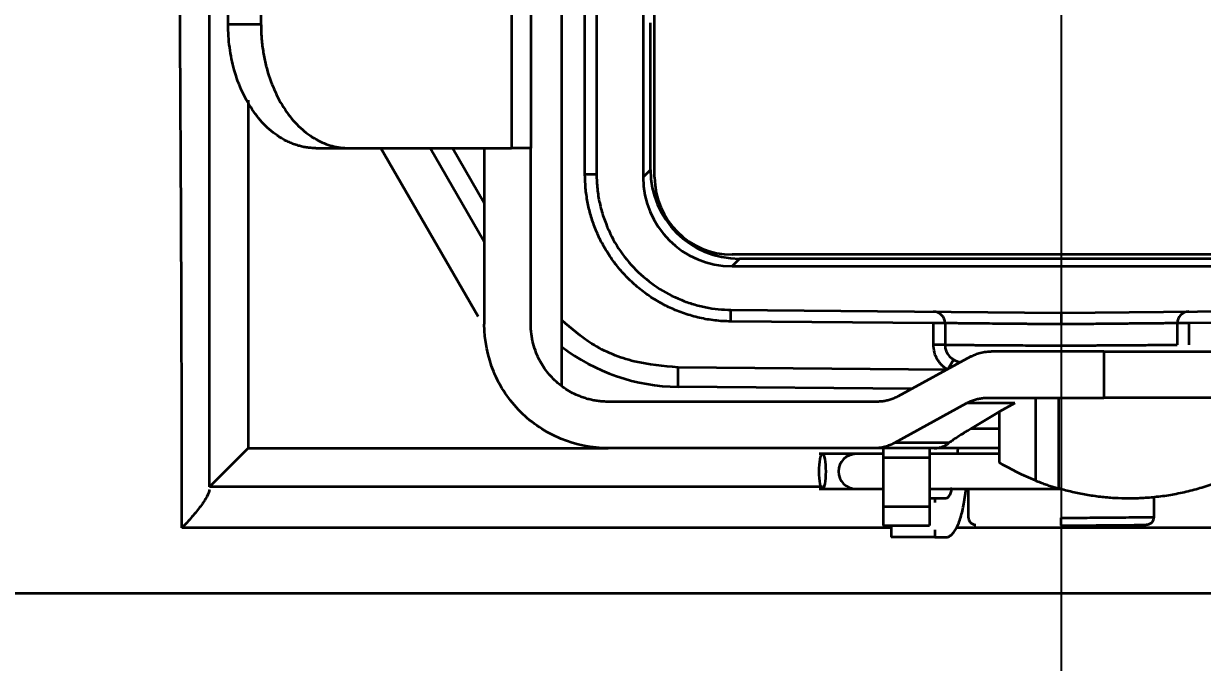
# Model space of a CAD drawing. Header units: millimetres. Extents: x 116 to 166, y 85 to 196.
# Drawn here: x 151.973 to 155.018, y 91.343 to 92.994 of the extents above; entities that cross this region are included whole.
import ezdxf

# ---------------------------------------------------------------- set-up
doc = ezdxf.new("R2010")
doc.units = ezdxf.units.MM
doc.layers.add('SLD-0', color=179, linetype='Continuous')
doc.layers.add('标注层', color=7, linetype='Continuous')
doc.styles.add('SLDTEXTSTYLE1', font='GOTHIC.TTF', dxfattribs={"width": 0.79431})
doc.styles.add('SLDTEXTSTYLE2', font='GOTHIC.TTF', dxfattribs={"width": 0.913})
doc.dimstyles.new('SLDDIMSTYLE0', dxfattribs={"dimtxt": 2.5, "dimasz": 3.5, "dimexe": 0, "dimexo": 0.0625, "dimgap": 0.625, "dimtad": 2, "dimlfac": 10, "dimrnd": 1e-09, "dimzin": 12, "dimdsep": 46, "dimtxsty": 'SLDTEXTSTYLE1', "dimblk1": 'NONE', "dimblk2": 'NONE', "dimsah": 1, "dimcen": 0.09, "dimadec": 0, "dimazin": 3, "dimtfac": 1, "dimtofl": 0, "dimtmove": 0, "dimatfit": 3, "dimldrblk": 'NONE', "dimfxl": 0, "dimfrac": 2, "dimtolj": 1, "dimtzin": 12, "dimarcsym": 0})

# ---------------------------------------------------------------- blocks, each defined once
blk = doc.blocks.new('_D_6')
at = {"layer": '标注层'}
for p, q in [((140.2384, 108.0369), (140.2384, 85.2751)), ((154.6534, 93.8219), (154.6534, 85.2751)), ((154.6534, 85.7751), (140.2384, 85.7751))]:
    blk.add_line(p, q, dxfattribs=at)
for points in [[(140.2384, 85.7751), (142.2384, 85.5251), (142.2384, 86.0251)], [(154.6534, 85.7751), (152.6534, 86.0251), (152.6534, 85.5251)]]:
    blk.add_solid(points, dxfattribs=at)
at = {"layer": '标注层', "insert": (143.1386, 88.9978), "char_height": 2.5, "attachment_point": 1, "style": 'SLDTEXTSTYLE2'}
blk.add_mtext('144.15', dxfattribs=at)
blk = doc.blocks.new('_NONE')

msp = doc.modelspace()

# ---------------------------------------------------------------- linework, layer by layer
at = {"layer": 'SLD-0', "color": 179, "linetype": 'Continuous', "lineweight": 35}
for p, q in [((152.4534, 91.7969), (152.4534, 94.9969)), ((153.3634, 92.0565), (153.3634, 94.8374)), ((153.4234, 92.6043), (153.4234, 94.2894)), ((153.4534, 94.2894), (153.4534, 92.6043)), ((153.5734, 94.2969), (153.5734, 92.5969)), ((153.2336, 94.2219), (153.2336, 92.6719)), ((153.2834, 94.2219), (153.2834, 92.6719)), ((152.5017, 92.9919), (152.5017, 93.9019)), ((152.5865, 93.9019), (152.5865, 92.9919)), ((153.6034, 92.5969), (153.6034, 93.0266)), ((152.5017, 92.9919), (152.5865, 92.9919)), ((153.5926, 92.6161), (153.5926, 92.9956)), ((152.7279, 92.6719), (152.8128, 92.6719)), ((152.8128, 92.6719), (153.2336, 92.6719)), ((153.1477, 92.2369), (152.8965, 92.6719)), ((153.1634, 92.4295), (153.0235, 92.6719)), ((153.1634, 92.6719), (153.1634, 92.2169)), ((153.2834, 92.2169), (153.2834, 92.6719)), ((153.4234, 92.6043), (153.4534, 92.6043)), ((153.5734, 92.5969), (153.5926, 92.6161)), ((155.5034, 92.3969), (153.8034, 92.3969)), ((153.8226, 92.3861), (153.8034, 92.3669)), ((153.8034, 92.3669), (155.5034, 92.3669)), ((155.4842, 92.3861), (153.8226, 92.3861)), ((153.8001, 92.2243), (153.8004, 92.2543)), ((153.8004, 92.2543), (154.6534, 92.2469)), ((154.6534, 92.2469), (155.5065, 92.2543)), ((154.3234, 92.2197), (153.8001, 92.2243)), ((154.3234, 92.1641), (154.3234, 92.2197)), ((154.3534, 92.2197), (154.3534, 92.1641)), ((154.9534, 92.2197), (154.9534, 92.1641)), ((155.5067, 92.2243), (154.9834, 92.2197)), ((154.9834, 92.2197), (154.9834, 92.1641)), ((154.3534, 92.1641), (154.3234, 92.1641)), ((154.7634, 92.1469), (154.4726, 92.1469)), ((154.7634, 92.1469), (154.7634, 92.0269)), ((154.4199, 92.1335), (154.2314, 92.0303)), ((154.2679, 92.0502), (153.6637, 92.0555)), ((154.4614, 92.0269), (154.7634, 92.0269)), ((154.5871, 92.0269), (154.5871, 91.8133)), ((154.647, 91.7927), (154.647, 92.0269)), ((154.1787, 92.0169), (153.4834, 92.0169)), ((154.2228, 91.9103), (154.4092, 92.0135)), ((154.5336, 92.0135), (154.4092, 92.0135)), ((154.4198, 91.9469), (154.4934, 91.9912)), ((154.5336, 92.0135), (154.4934, 91.9912)), ((154.4934, 91.9912), (154.4934, 91.9469)), ((154.4934, 91.9469), (154.4198, 91.9469)), ((154.4934, 91.9469), (154.4934, 91.8598)), ((154.3635, 91.9103), (154.2228, 91.9103)), ((152.4534, 91.7969), (152.5534, 91.8969)), ((154.1706, 91.8969), (153.4834, 91.8969)), ((154.1234, 91.8819), (154.0282, 91.8819)), ((154.1934, 91.8819), (154.1234, 91.8819)), ((154.3253, 91.8969), (154.1706, 91.8969)), ((154.3134, 91.8723), (154.1934, 91.8723)), ((154.1934, 91.8723), (154.1934, 91.7461)), ((154.4934, 91.8819), (154.3134, 91.8819)), ((154.3134, 91.8723), (154.3134, 91.7461)), ((154.4934, 91.8969), (154.3253, 91.8969)), ((154.3869, 91.8969), (154.3845, 91.8819)), ((154.0366, 91.7969), (152.4534, 91.7969)), ((154.0282, 91.7919), (154.1234, 91.7919)), ((154.1234, 91.7919), (154.1932, 91.7919)), ((154.3134, 91.7919), (154.6515, 91.7919)), ((154.4018, 91.7535), (154.4079, 91.7919)), ((154.4134, 91.7919), (154.4134, 91.7166)), ((154.3274, 91.7669), (154.3134, 91.7669)), ((154.3274, 91.7669), (154.3274, 91.7567)), ((154.3553, 91.7669), (154.3274, 91.7669)), ((154.8934, 91.7166), (154.8934, 91.7712)), ((154.1934, 91.7461), (154.3134, 91.7461)), ((154.1932, 91.6969), (154.3137, 91.6969)), ((154.2146, 91.6969), (154.2146, 91.6669)), ((154.3274, 91.6669), (154.2146, 91.6669)), ((154.3274, 91.6863), (154.3274, 91.6669)), ((154.3274, 91.6669), (154.3553, 91.6669)), ((154.6534, 91.5219), (146.7534, 91.5219)), ((162.5534, 91.5219), (154.6534, 91.5219))]:
    msp.add_line(p, q, dxfattribs=at)
at = {"layer": 'SLD-0', "color": 8, "linetype": 'Continuous', "lineweight": 35}
for p, q in [((152.5534, 92.7963), (152.5534, 91.8969)), ((153.1634, 92.5295), (153.0813, 92.6719)), ((154.3617, 92.1016), (154.3756, 92.1253)), ((154.3578, 92.0994), (153.6642, 92.1055)), ((152.5534, 91.8969), (153.4834, 91.8969)), ((154.2146, 91.6909), (152.3821, 91.6909)), ((156.9247, 91.6909), (154.3824, 91.6909))]:
    msp.add_line(p, q, dxfattribs=at)
at = {"layer": 'SLD-0', "color": 179, "linetype": 'Continuous', "lineweight": 35}
for centre, radius, start, end in [((153.8034, 92.5969), 0.2, 180, 270), ((154.3234, 92.2197), 0.03, 0, 89.5), ((154.9834, 92.2197), 0.03, 90.5, 180), ((153.6681, 92.5555), 0.5, 232.4626, 269.5), ((154.3984, 92.1641), 0.045, 180, 264.3975), ((154.1234, 91.8369), 0.045, 90, 270)]:
    msp.add_arc(centre, radius, start, end, dxfattribs=at)
for centre in [(153.8226, 92.6161), (153.8034, 92.5969)]:
    msp.add_ellipse(centre, major_axis=(-0.1626, -0.1626), ratio=0.999924, start_param=5.497825, end_param=7.068545, dxfattribs=at)
for points, knots in [([(152.3821, 91.6909), (152.3821, 91.7783), (152.382, 91.8655), (152.3818, 92.037), (152.3816, 92.1211), (152.3811, 92.2859), (152.3808, 92.3666), (152.3803, 92.4851), (152.3801, 92.5241), (152.3797, 92.6014), (152.3795, 92.6395), (152.3785, 92.8259), (152.3776, 92.9631), (152.3766, 93.2227), (152.3763, 93.3441), (152.3769, 93.5844), (152.3776, 93.7033), (152.3799, 93.9529), (152.3816, 94.0842), (152.3843, 94.2953), (152.3852, 94.368), (152.3865, 94.4815), (152.3869, 94.52), (152.3877, 94.5987), (152.3881, 94.6389), (152.3899, 94.8418), (152.3909, 95.0103), (152.3913, 95.1843)], [0, 0, 0, 0, 0.0625, 0.0625, 0.125, 0.125, 0.1875, 0.1875, 0.21875, 0.21875, 0.25, 0.25, 0.375, 0.375, 0.5, 0.5, 0.625, 0.625, 0.75, 0.75, 0.8125, 0.8125, 0.84375, 0.84375, 0.875, 0.875, 1, 1, 1, 1]), ([(152.7279, 92.6719), (152.7239, 92.672), (152.7157, 92.6721), (152.7035, 92.6736), (152.6915, 92.6758), (152.6796, 92.6791), (152.6678, 92.6832), (152.6561, 92.6882), (152.634, 92.6997), (152.6028, 92.7224), (152.5669, 92.7641), (152.5374, 92.8149), (152.5199, 92.8629), (152.5103, 92.9025), (152.5053, 92.9318), (152.5022, 92.9616), (152.5019, 92.9818), (152.5017, 92.9919)], [0, 0, 0, 0, 0.034577, 0.068899, 0.103066, 0.137178, 0.171336, 0.20564, 0.24019, 0.370056, 0.500029, 0.629895, 0.759867, 0.820111, 0.879854, 0.939638, 1, 1, 1, 1]), ([(152.5865, 92.9919), (152.5866, 92.9861), (152.5867, 92.9745), (152.5877, 92.9573), (152.5893, 92.9403), (152.5916, 92.9235), (152.5945, 92.9068), (152.5981, 92.8903), (152.6062, 92.859), (152.6223, 92.8149), (152.6517, 92.7641), (152.6876, 92.7224), (152.7216, 92.6977), (152.7496, 92.6841), (152.7703, 92.6771), (152.7914, 92.6727), (152.8057, 92.6721), (152.8128, 92.6719)], [0, 0, 0, 0, 0.034577, 0.068899, 0.103066, 0.137178, 0.171336, 0.20564, 0.24019, 0.370056, 0.500029, 0.629895, 0.759867, 0.820111, 0.879854, 0.939638, 1, 1, 1, 1]), ([(153.2834, 92.6719), (153.2833, 92.6719), (153.2831, 92.6719), (153.2815, 92.6719), (153.2789, 92.6719), (153.2753, 92.6719), (153.2696, 92.6719), (153.2611, 92.6719), (153.2488, 92.6719), (153.2387, 92.6719), (153.2336, 92.6719)], [0, 0, 0, 0, 0.09975, 0.198839, 0.297891, 0.397527, 0.49836, 0.6661, 0.832344, 1, 1, 1, 1]), ([(153.8001, 92.2243), (153.7933, 92.2245), (153.7796, 92.2248), (153.7593, 92.2267), (153.7392, 92.2295), (153.7194, 92.2335), (153.6997, 92.2385), (153.6802, 92.2446), (153.6556, 92.2538), (153.6262, 92.2674), (153.5931, 92.287), (153.5619, 92.31), (153.5331, 92.3363), (153.5071, 92.3654), (153.4843, 92.3968), (153.465, 92.43), (153.4496, 92.4641), (153.4378, 92.4987), (153.4295, 92.5333), (153.4244, 92.5686), (153.4237, 92.5924), (153.4234, 92.6043)], [0, 0, 0, 0, 0.034567, 0.068883, 0.103046, 0.137155, 0.17131, 0.205611, 0.240155, 0.304403, 0.368741, 0.434339, 0.500029, 0.565627, 0.631317, 0.695565, 0.759902, 0.820143, 0.879884, 0.939658, 1, 1, 1, 1]), ([(153.4534, 92.6043), (153.4535, 92.598), (153.4537, 92.5854), (153.4553, 92.5667), (153.4577, 92.5482), (153.4612, 92.5298), (153.4657, 92.5117), (153.4712, 92.4937), (153.4835, 92.4597), (153.5081, 92.4117), (153.5532, 92.3563), (153.6082, 92.3107), (153.6602, 92.2835), (153.7032, 92.2684), (153.735, 92.2605), (153.7675, 92.2555), (153.7894, 92.2547), (153.8004, 92.2543)], [0, 0, 0, 0, 0.03459, 0.068927, 0.103111, 0.137241, 0.171417, 0.205738, 0.240303, 0.370117, 0.500028, 0.629842, 0.759754, 0.820028, 0.879804, 0.939617, 1, 1, 1, 1]), ([(154.6534, 92.2469), (154.6534, 92.2468), (154.6535, 92.2466), (154.6535, 92.2453), (154.6536, 92.2423), (154.6535, 92.2344), (154.6535, 92.2239), (154.6534, 92.2169)], [0, 0, 0, 0, 0.1066493, 0.2192524, 0.3364739, 0.5587003, 1, 1, 1, 1]), ([(153.4834, 91.8969), (153.4415, 91.8969), (153.3997, 91.9052), (153.3223, 91.9373), (153.2868, 91.961), (153.2275, 92.0202), (153.2038, 92.0557), (153.1718, 92.1331), (153.1634, 92.175), (153.1634, 92.2169)], [0, 0, 0, 0, 0.25, 0.25, 0.5, 0.5, 0.75, 0.75, 1, 1, 1, 1]), ([(153.4834, 92.0169), (153.4792, 92.0169), (153.4708, 92.0171), (153.4583, 92.0183), (153.4459, 92.0203), (153.4337, 92.023), (153.4216, 92.0265), (153.4009, 92.034), (153.3728, 92.0485), (153.3411, 92.0745), (153.315, 92.1062), (153.2986, 92.1381), (153.2892, 92.167), (153.2843, 92.1917), (153.2837, 92.2085), (153.2834, 92.2169)], [0, 0, 0, 0, 0.0403222, 0.0803171, 0.1201425, 0.159958, 0.1999236, 0.2401972, 0.3700419, 0.5000573, 0.629902, 0.7599174, 0.8400454, 0.9196463, 1, 1, 1, 1]), ([(154.3534, 92.2197), (154.3534, 92.2197), (154.3532, 92.2197), (154.3524, 92.2197), (154.351, 92.2197), (154.3492, 92.2197), (154.3471, 92.2197), (154.3459, 92.2197), (154.3452, 92.2197), (154.3447, 92.2197), (154.3441, 92.2197), (154.3433, 92.2197), (154.342, 92.2197), (154.3391, 92.2197), (154.3349, 92.2197), (154.3294, 92.2197), (154.3256, 92.2197), (154.3234, 92.2197)], [0, 0, 0, 0, 0.097014, 0.177039, 0.240062, 0.36862, 0.434175, 0.467117, 0.480309, 0.500105, 0.518959, 0.533094, 0.566036, 0.631591, 0.760149, 0.860956, 1, 1, 1, 1]), ([(154.6534, 92.2169), (154.6475, 92.2169), (154.636, 92.217), (154.6193, 92.2172), (154.6038, 92.2173), (154.5895, 92.2175), (154.5763, 92.2176), (154.5642, 92.2177), (154.5533, 92.2178), (154.5435, 92.2179), (154.5254, 92.2181), (154.4997, 92.2183), (154.4682, 92.2186), (154.4404, 92.2189), (154.4164, 92.2191), (154.3963, 92.2193), (154.3802, 92.2195), (154.3679, 92.2196), (154.3595, 92.2197), (154.3544, 92.2197), (154.3537, 92.2197), (154.3534, 92.2197)], [0, 0, 0, 0, 0.037723, 0.073223, 0.106499, 0.137551, 0.166379, 0.192984, 0.217364, 0.23952, 0.259452, 0.34219, 0.422999, 0.501878, 0.578828, 0.653848, 0.726938, 0.798098, 0.867329, 0.93463, 1, 1, 1, 1]), ([(154.9534, 92.2197), (154.9533, 92.2197), (154.9531, 92.2197), (154.9515, 92.2197), (154.9489, 92.2197), (154.9451, 92.2197), (154.9402, 92.2196), (154.934, 92.2195), (154.9266, 92.2195), (154.9179, 92.2194), (154.9079, 92.2193), (154.8966, 92.2192), (154.8839, 92.2191), (154.87, 92.2189), (154.8549, 92.2188), (154.8384, 92.2186), (154.8208, 92.2185), (154.802, 92.2183), (154.7821, 92.2181), (154.7622, 92.2179), (154.741, 92.2177), (154.7169, 92.2175), (154.6871, 92.2172), (154.6652, 92.217), (154.6534, 92.2169)], [0, 0, 0, 0, 0.036893, 0.074453, 0.11268, 0.151574, 0.191135, 0.231364, 0.272259, 0.313822, 0.356052, 0.398949, 0.442513, 0.486744, 0.531643, 0.577208, 0.623441, 0.670341, 0.717908, 0.766142, 0.80795, 0.860865, 0.924883, 1, 1, 1, 1]), ([(154.9834, 92.2197), (154.9819, 92.2197), (154.9791, 92.2197), (154.9754, 92.2197), (154.9714, 92.2197), (154.9678, 92.2197), (154.9649, 92.2197), (154.9636, 92.2197), (154.9628, 92.2197), (154.9622, 92.2197), (154.9616, 92.2197), (154.9609, 92.2197), (154.9598, 92.2197), (154.9577, 92.2197), (154.9556, 92.2197), (154.9538, 92.2197), (154.9536, 92.2197), (154.9534, 92.2197)], [0, 0, 0, 0, 0.097015, 0.17704, 0.240062, 0.36862, 0.434175, 0.467117, 0.480309, 0.500117, 0.518959, 0.533094, 0.566036, 0.631591, 0.760149, 0.860958, 1, 1, 1, 1]), ([(154.3604, 92.0994), (154.3582, 92.1008), (154.3538, 92.1036), (154.3478, 92.1086), (154.3423, 92.1141), (154.3375, 92.1202), (154.3312, 92.13), (154.3249, 92.1445), (154.3239, 92.1575), (154.3234, 92.1641)], [0, 0, 0, 0, 0.101591, 0.201376, 0.300409, 0.399769, 0.500525, 0.748103, 1, 1, 1, 1]), ([(154.3534, 92.1641), (154.3535, 92.1641), (154.3537, 92.1641), (154.3554, 92.1641), (154.3582, 92.164), (154.3623, 92.164), (154.3679, 92.164), (154.3749, 92.1639), (154.3836, 92.1638), (154.3939, 92.1637), (154.406, 92.1636), (154.4199, 92.1635), (154.4357, 92.1634), (154.4533, 92.1633), (154.4727, 92.1632), (154.494, 92.163), (154.517, 92.1628), (154.5416, 92.1627), (154.5678, 92.1625), (154.5953, 92.1623), (154.624, 92.1621), (154.6436, 92.1619), (154.6534, 92.1619)], [0, 0, 0, 0, 0.037169, 0.075688, 0.115559, 0.15678, 0.199352, 0.243275, 0.288549, 0.335173, 0.383148, 0.432473, 0.48315, 0.535176, 0.588553, 0.643281, 0.699358, 0.756786, 0.815565, 0.875693, 0.937172, 1, 1, 1, 1]), ([(154.4199, 92.1335), (154.423, 92.135), (154.4298, 92.1385), (154.4417, 92.1427), (154.4562, 92.1461), (154.4669, 92.1466), (154.4726, 92.1469)], [0, 0, 0, 0, 0.187667, 0.416889, 0.68767, 1, 1, 1, 1]), ([(154.6534, 92.1619), (154.6591, 92.1619), (154.6703, 92.162), (154.687, 92.1621), (154.7034, 92.1622), (154.7195, 92.1623), (154.7351, 92.1625), (154.7504, 92.1626), (154.7651, 92.1627), (154.7794, 92.1628), (154.7931, 92.1629), (154.8063, 92.163), (154.8189, 92.163), (154.831, 92.1631), (154.8425, 92.1632), (154.8534, 92.1633), (154.8636, 92.1634), (154.8733, 92.1634), (154.8824, 92.1635), (154.8909, 92.1636), (154.8987, 92.1636), (154.906, 92.1637), (154.9127, 92.1637), (154.9189, 92.1638), (154.9244, 92.1638), (154.9294, 92.1639), (154.9339, 92.1639), (154.9379, 92.1639), (154.9414, 92.164), (154.9444, 92.164), (154.9469, 92.164), (154.949, 92.164), (154.9507, 92.1641), (154.9519, 92.1641), (154.9528, 92.1641), (154.9533, 92.1641), (154.9534, 92.1641), (154.9534, 92.1641)], [0, 0, 0, 0, 0.036008, 0.071579, 0.106713, 0.141409, 0.175667, 0.209488, 0.242872, 0.275818, 0.308327, 0.340398, 0.372032, 0.403228, 0.433987, 0.464309, 0.494193, 0.523639, 0.552648, 0.58122, 0.609354, 0.63705, 0.66431, 0.691131, 0.717515, 0.743462, 0.768971, 0.794043, 0.818677, 0.842873, 0.866633, 0.889954, 0.912838, 0.935285, 0.957294, 0.978866, 1, 1, 1, 1]), ([(154.7634, 92.1469), (154.7698, 92.1469), (154.7824, 92.1469), (154.8012, 92.1469), (154.8199, 92.1469), (154.8384, 92.1469), (154.8568, 92.1469), (154.8749, 92.1469), (154.8929, 92.1469), (154.9174, 92.1469), (154.9477, 92.1469), (154.9829, 92.1469), (155.0161, 92.1469), (155.0468, 92.1469), (155.0745, 92.1469), (155.0986, 92.1469), (155.1192, 92.1469), (155.1356, 92.1469), (155.1482, 92.1469), (155.1569, 92.1469), (155.1624, 92.1469), (155.1631, 92.1469), (155.1634, 92.1469)], [0, 0, 0, 0, 0.03025, 0.060297, 0.090206, 0.120045, 0.149881, 0.179782, 0.209815, 0.240046, 0.304316, 0.368671, 0.434309, 0.500032, 0.56567, 0.631394, 0.695664, 0.760019, 0.820236, 0.879946, 0.939688, 1, 1, 1, 1]), ([(153.6637, 92.0555), (153.6637, 92.0555), (153.6638, 92.0609), (153.6639, 92.0794), (153.664, 92.0924), (153.6642, 92.1055)], [0, 0, 0, 0, 0.5, 0.5, 1, 1, 1, 1]), ([(154.2314, 92.0303), (154.2282, 92.0286), (154.2216, 92.0253), (154.2113, 92.0216), (154.2007, 92.0189), (154.1898, 92.0172), (154.1825, 92.017), (154.1787, 92.0169)], [0, 0, 0, 0, 0.200978, 0.399458, 0.597448, 0.79697, 1, 1, 1, 1]), ([(154.4092, 92.0135), (154.4125, 92.0151), (154.4189, 92.0185), (154.4291, 92.0222), (154.4396, 92.0249), (154.4504, 92.0265), (154.4577, 92.0268), (154.4614, 92.0269)], [0, 0, 0, 0, 0.201214, 0.399777, 0.59773, 0.797133, 1, 1, 1, 1]), ([(155.1634, 92.0269), (155.1633, 92.0269), (155.1632, 92.0269), (155.1618, 92.0269), (155.1596, 92.0269), (155.1565, 92.0269), (155.1526, 92.0269), (155.1478, 92.0269), (155.142, 92.0269), (155.133, 92.0269), (155.1192, 92.0269), (155.0987, 92.0269), (155.0745, 92.0269), (155.0468, 92.0269), (155.0161, 92.0269), (154.9829, 92.0269), (154.9478, 92.0269), (154.9117, 92.0269), (154.8752, 92.0269), (154.8385, 92.0269), (154.8012, 92.0269), (154.7761, 92.0269), (154.7634, 92.0269)], [0, 0, 0, 0, 0.03025, 0.060297, 0.090206, 0.120045, 0.149881, 0.179782, 0.209815, 0.240046, 0.304316, 0.368671, 0.434309, 0.500032, 0.56567, 0.631394, 0.695664, 0.760019, 0.820236, 0.879946, 0.939688, 1, 1, 1, 1]), ([(154.4198, 91.9469), (154.4163, 91.9448), (154.4099, 91.9409), (154.4014, 91.9356), (154.3948, 91.9315), (154.3859, 91.9258), (154.3751, 91.9186), (154.3672, 91.9129), (154.3635, 91.9103)], [0, 0, 0, 0, 0.167804, 0.307364, 0.418678, 0.501752, 0.768729, 1, 1, 1, 1]), ([(154.2228, 91.9103), (154.2197, 91.9087), (154.213, 91.9052), (154.2012, 91.901), (154.1869, 91.8976), (154.1763, 91.8971), (154.1706, 91.8969)], [0, 0, 0, 0, 0.187875, 0.41717, 0.687883, 1, 1, 1, 1]), ([(154.3253, 91.8969), (154.3274, 91.8969), (154.3314, 91.8971), (154.337, 91.898), (154.3416, 91.8992), (154.3476, 91.9011), (154.3549, 91.9044), (154.3608, 91.9084), (154.3635, 91.9103)], [0, 0, 0, 0, 0.166006, 0.309439, 0.430298, 0.528592, 0.779913, 1, 1, 1, 1]), ([(154.0283, 91.8369), (154.0283, 91.8486), (154.0292, 91.8604), (154.0324, 91.877), (154.0345, 91.8819), (154.039, 91.8819), (154.0411, 91.877), (154.0443, 91.8604), (154.0452, 91.8486), (154.0452, 91.8369)], [0, 0, 0, 0, 0.25, 0.25, 0.5, 0.5, 0.75, 0.75, 1, 1, 1, 1]), ([(154.1934, 91.8969), (154.1934, 91.8968), (154.1934, 91.8966), (154.1934, 91.8953), (154.1934, 91.8933), (154.1934, 91.8895), (154.1934, 91.883), (154.1934, 91.8759), (154.1934, 91.8723)], [0, 0, 0, 0, 0.126649, 0.250888, 0.374795, 0.500462, 0.748072, 1, 1, 1, 1]), ([(154.3134, 91.8969), (154.3134, 91.8968), (154.3134, 91.8966), (154.3134, 91.8953), (154.3134, 91.8933), (154.3134, 91.8895), (154.3134, 91.883), (154.3134, 91.8759), (154.3134, 91.8723)], [0, 0, 0, 0, 0.126649, 0.250888, 0.374795, 0.500462, 0.748072, 1, 1, 1, 1]), ([(155.1634, 91.8598), (155.1572, 91.8562), (155.1449, 91.8489), (155.1258, 91.8388), (155.1065, 91.8292), (155.087, 91.8204), (155.0673, 91.8122), (155.0474, 91.8047), (155.0273, 91.7979), (155.0071, 91.7918), (154.9867, 91.7863), (154.9663, 91.7815), (154.9458, 91.7774), (154.9253, 91.774), (154.8989, 91.7705), (154.8666, 91.7676), (154.8287, 91.7665), (154.7912, 91.7676), (154.7544, 91.7707), (154.7179, 91.776), (154.6818, 91.7832), (154.6587, 91.7895), (154.647, 91.7927)], [0, 0, 0, 0, 0.043157, 0.08564, 0.12748, 0.16871, 0.209366, 0.249484, 0.289101, 0.328256, 0.36699, 0.405345, 0.443364, 0.481091, 0.518571, 0.587692, 0.65656, 0.723893, 0.791633, 0.860055, 0.929425, 1, 1, 1, 1]), ([(154.0452, 91.8369), (154.0452, 91.8251), (154.0443, 91.8134), (154.0411, 91.7967), (154.039, 91.7919), (154.0345, 91.7919), (154.0324, 91.7967), (154.0292, 91.8134), (154.0283, 91.8251), (154.0283, 91.8369)], [0, 0, 0, 0, 0.25, 0.25, 0.5, 0.5, 0.75, 0.75, 1, 1, 1, 1]), ([(154.5871, 91.8133), (154.5913, 91.8117), (154.5996, 91.8084), (154.6119, 91.804), (154.624, 91.7998), (154.6357, 91.7961), (154.6432, 91.7938), (154.647, 91.7927)], [0, 0, 0, 0, 0.207064, 0.410484, 0.610369, 0.806834, 1, 1, 1, 1]), ([(152.4534, 91.7904), (152.4534, 91.7858), (152.4509, 91.7792), (152.4427, 91.7641), (152.437, 91.7556), (152.4238, 91.7377), (152.4163, 91.7286), (152.4001, 91.7099), (152.3912, 91.7003), (152.3821, 91.6909)], [0, 0, 0, 0, 0.25, 0.25, 0.5, 0.5, 0.75, 0.75, 1, 1, 1, 1]), ([(154.3708, 91.7957), (154.3704, 91.7936), (154.3696, 91.7894), (154.3682, 91.7838), (154.3664, 91.7788), (154.3639, 91.7732), (154.3601, 91.768), (154.3569, 91.7672), (154.3553, 91.7669)], [0, 0, 0, 0, 0.126869, 0.25092, 0.374644, 0.500551, 0.748115, 1, 1, 1, 1]), ([(154.3553, 91.6669), (154.3565, 91.6669), (154.3588, 91.6671), (154.3624, 91.6682), (154.3659, 91.67), (154.3706, 91.6734), (154.3764, 91.6796), (154.3829, 91.6899), (154.3889, 91.7029), (154.3941, 91.7181), (154.3985, 91.7349), (154.4007, 91.7473), (154.4018, 91.7535)], [0, 0, 0, 0, 0.061447, 0.122563, 0.183645, 0.244986, 0.372375, 0.500072, 0.627461, 0.755158, 0.877349, 1, 1, 1, 1]), ([(154.3134, 91.7461), (154.3134, 91.7431), (154.3134, 91.7373), (154.3134, 91.7292), (154.3134, 91.722), (154.3134, 91.7155), (154.3134, 91.7087), (154.3134, 91.7023), (154.3134, 91.6977), (154.3134, 91.6971), (154.3134, 91.6969)], [0, 0, 0, 0, 0.101215, 0.200748, 0.299686, 0.399134, 0.500183, 0.667418, 0.832315, 1, 1, 1, 1]), ([(154.4134, 91.7191), (154.4137, 91.7166), (154.414, 91.7127), (154.4164, 91.708), (154.419, 91.7047), (154.4222, 91.7021), (154.4268, 91.6995), (154.4307, 91.6991), (154.4332, 91.6988)], [0, 0, 0, 0, 0.238997, 0.367838, 0.499513, 0.631258, 0.760304, 1, 1, 1, 1]), ([(154.8877, 91.7048), (154.8886, 91.7058), (154.8904, 91.7079), (154.8928, 91.7127), (154.8932, 91.7166), (154.8934, 91.7191)], [0, 0, 0, 0, 0.263583, 0.521556, 1, 1, 1, 1]), ([(154.6534, 91.6969), (154.6534, 91.697), (154.6535, 91.6971), (154.6535, 91.6987), (154.6535, 91.7016), (154.6535, 91.7059), (154.6535, 91.7111), (154.6534, 91.715), (154.6534, 91.7169)], [0, 0, 0, 0, 0.132948, 0.284697, 0.453204, 0.63364, 0.818689, 1, 1, 1, 1]), ([(154.6534, 91.6969), (154.6702, 91.697), (154.7038, 91.6973), (154.7514, 91.6977), (154.7941, 91.6981), (154.8293, 91.6984), (154.8554, 91.6986), (154.8711, 91.6988), (154.8724, 91.6988), (154.873, 91.6988)], [0, 0, 0, 0, 0.14564, 0.291223, 0.436493, 0.581889, 0.727214, 0.87245, 1, 1, 1, 1]), ([(154.8877, 91.7048), (154.8867, 91.7038), (154.8846, 91.702), (154.8799, 91.6995), (154.876, 91.6991), (154.8734, 91.6988)], [0, 0, 0, 0, 0.263562, 0.52153, 1, 1, 1, 1])]:
    msp.add_open_spline(points, degree=3, knots=knots, dxfattribs=at)
at = {"layer": 'SLD-0', "color": 8, "linetype": 'Continuous', "lineweight": 35}
for points, knots in [([(153.6642, 92.1055), (153.626, 92.1088), (153.5484, 92.1155), (153.4436, 92.1585), (153.3885, 92.2058), (153.3634, 92.2272)], [0, 0, 0, 0, 0.34527, 0.702513, 1, 1, 1, 1]), ([(154.6534, 91.7169), (154.676, 91.717), (154.7183, 91.7174), (154.7858, 91.7179), (154.8391, 91.7184), (154.8737, 91.7186), (154.8908, 91.7188), (154.8921, 91.7188), (154.8927, 91.7188)], [0, 0, 0, 0, 0.179709, 0.336687, 0.581129, 0.729351, 0.875399, 1, 1, 1, 1])]:
    msp.add_open_spline(points, degree=3, knots=knots, dxfattribs=at)
at = {"layer": 'SLD-0', "color": 179, "linetype": 'Continuous', "lineweight": 35}
for points, degree in [([(154.5871, 91.8133), (154.5547, 91.8263), (154.5233, 91.8419), (154.4934, 91.8598)], 3), ([(154.1934, 91.7461), (154.1934, 91.7312), (154.1934, 91.7186), (154.1934, 91.71)], 3), ([(154.1934, 91.71), (154.1934, 91.7015), (154.1934, 91.6969)], 2)]:
    msp.add_open_spline(points, degree=degree, dxfattribs=at)

# ---------------------------------------------------------------- dimensions: what is measured, and where the dimension line sits
at = {"layer": '标注层'}
dim = msp.add_linear_dim(base=(154.6534, 85.7751), p1=(140.2384, 108.5369), p2=(154.6534, 94.3219), dimstyle='SLDDIMSTYLE0', dxfattribs=at)
dim.commit()
dim.dimension.update_dxf_attribs({"geometry": '_D_6', "text_midpoint": (147.4459, 85.7751), "dimtype": 160})

doc.saveas('drawing.dxf')
